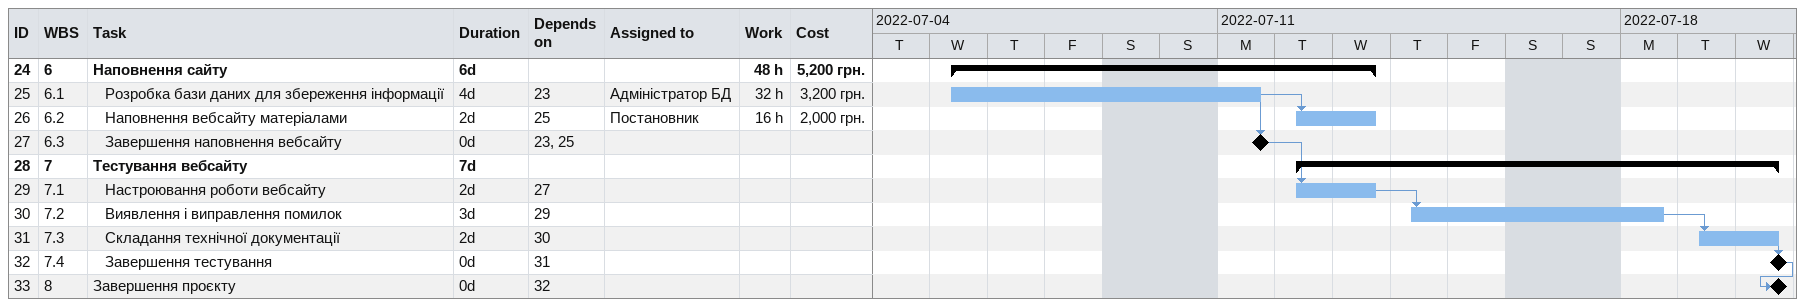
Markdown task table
| ID | WBS | Task | Duration | Start | Finish | Predecessors | Resources | Work (h) | Cost (грн.) |
|---|---|---|---|---|---|---|---|---|---|
| 24 | 6 | **Наповнення сайту** | 6d | 2022-07-06 | 2022-07-13 |  |  | 48 | 5200 |
| 25 | 6.1 | Розробка бази даних для збереження інформації | 4d | 2022-07-06 | 2022-07-11 | 23 | Адміністратор БД | 32 | 3200 |
| 26 | 6.2 | Наповнення вебсайту матеріалами | 2d | 2022-07-12 | 2022-07-13 | 25 | Постановник | 16 | 2000 |
| 27 | 6.3 | Завершення наповнення вебсайту | 0d | 2022-07-11 | 2022-07-11 | 23, 25 |  |  |  |
| 28 | 7 | **Тестування вебсайту** | 7d | 2022-07-12 | 2022-07-20 |  |  |  |  |
| 29 | 7.1 | Настроювання роботи вебсайту | 2d | 2022-07-12 | 2022-07-13 | 27 |  |  |  |
| 30 | 7.2 | Виявлення і виправлення помилок | 3d | 2022-07-14 | 2022-07-18 | 29 |  |  |  |
| 31 | 7.3 | Складання технічної документації | 2d | 2022-07-19 | 2022-07-20 | 30 |  |  |  |
| 32 | 7.4 | Завершення тестування | 0d | 2022-07-20 | 2022-07-20 | 31 |  |  |  |
| 33 | 8 | Завершення проєкту | 0d | 2022-07-20 | 2022-07-20 | 32 |  |  |  |
